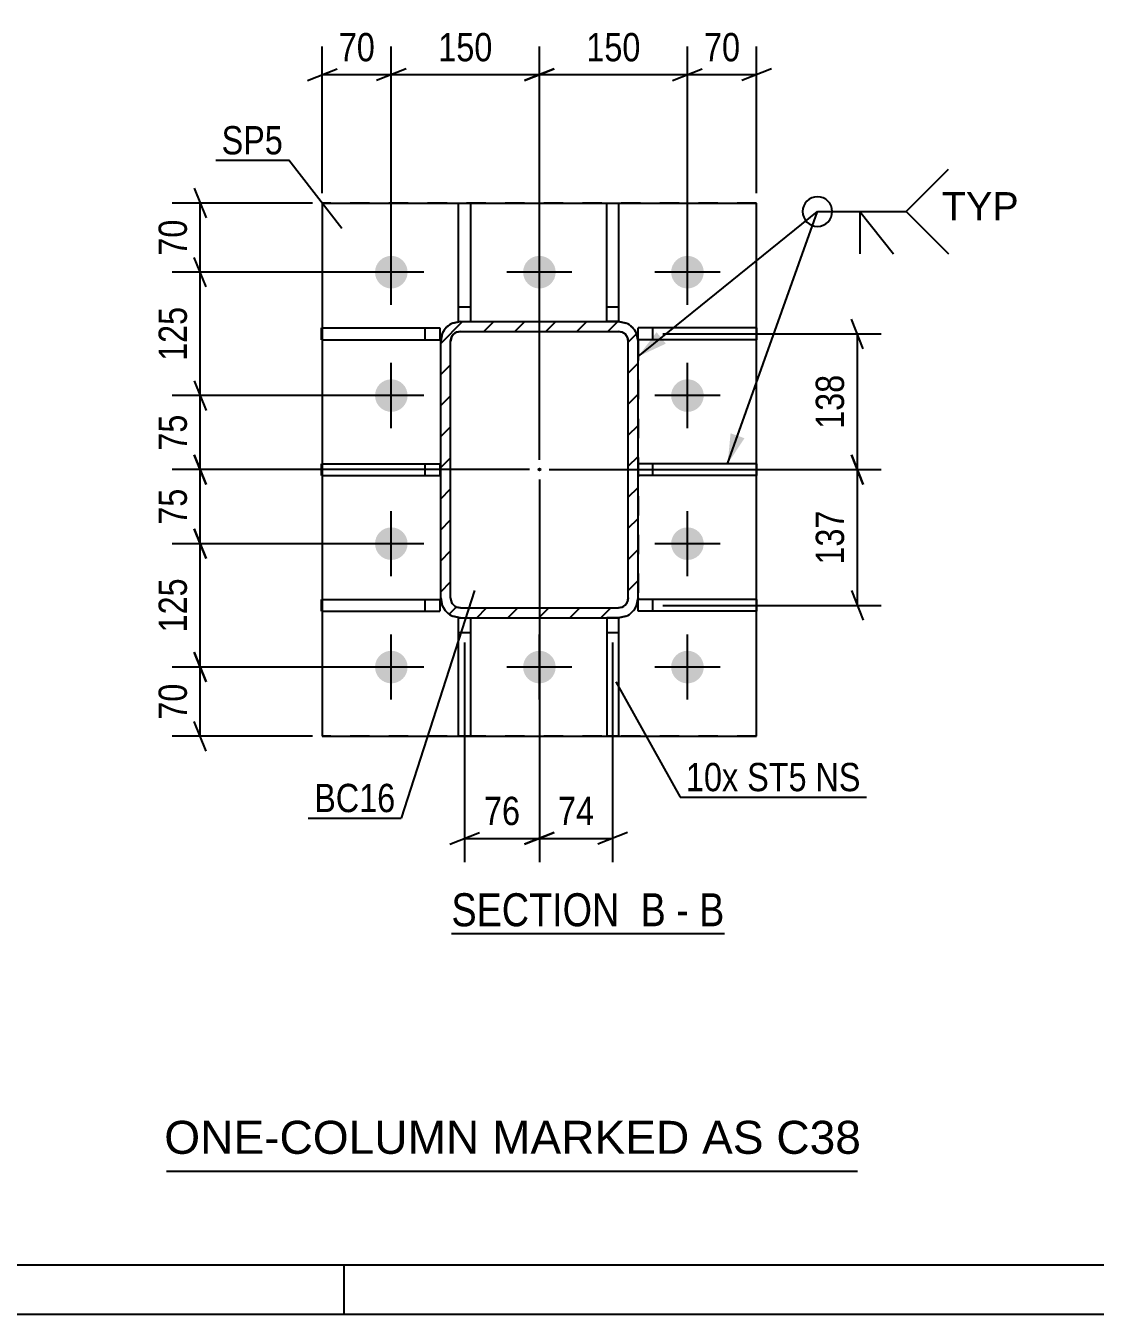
# Model space of a CAD drawing. Header units: millimetres. Extents: x -136 to 458, y -179 to 241.
# Drawn here: x 5.5 to 113.8, y -179.3 to -48.8 of the extents above; entities that cross this region are included whole.
import ezdxf

# ---------------------------------------------------------------- set-up
doc = ezdxf.new("R2010")
doc.units = ezdxf.units.MM
doc.linetypes.add('DXK_LINE_DOT2', pattern=[3.9198, 1.9599, -1.9599])
doc.linetypes.add('DXK_LINE_DOT3', pattern=[5.9187, 2.979, -0.9799, 0.9799, -0.9799])
doc.styles.add('Arial', font='ARIAL.TTF', dxfattribs={"height": 0.2})
doc.styles.add('Arial Narrow', font='ARIALN.TTF', dxfattribs={"height": 0.2})

# ---------------------------------------------------------------- blocks, each defined once
blk = doc.blocks.new('Unknown-284876647-1134')
at = {"color": 5, "linetype": 'Continuous'}
for p, q in [((-131.22, -174.31), (452.78, -174.31)), ((37.78, -179.31), (37.78, -174.31)), ((-136.22, -179.31), (457.78, -179.31))]:
    blk.add_line(p, q, dxfattribs=at)
blk = doc.blocks.new('Unknown-284876647-14 - 2985')
at = {"color": 6, "linetype": 'Continuous'}
blk.add_line((48.63, -140.76), (76.28, -140.76), dxfattribs=at)
at = {"color": 0, "linetype": 'Continuous'}
for points in [[(66.74, -140.01), (66.74, -136.51), (48.63, -136.51), (48.63, -140.01)], [(70.35, -140.01), (70.35, -136.51), (67.79, -136.51), (67.79, -140.01)], [(72.67, -140.01), (72.67, -136.51), (71.4, -136.51), (71.4, -140.01)], [(76.28, -140.01), (76.28, -136.51), (73.72, -136.51), (73.72, -140.01)]]:
    blk.add_wipeout(points, dxfattribs=at)
at = {"color": 7, "linetype": 'Continuous', "style": 'Arial Narrow'}
for s, p in [('SECTION ', (48.63, -140.01)), ('B', (67.79, -140.01)), ('B', (73.72, -140.01)), ('-', (71.4, -140.01))]:
    blk.add_text(s, height=3.34, dxfattribs=at).set_placement(p)
blk = doc.blocks.new('Part-284876647-3035 - 2985')
at = {"color": 2, "linetype": 'Continuous'}
for p, q in [((35.46, -108.11), (35.46, -106.91)), ((35.46, -106.91), (47.46, -106.91)), ((47.46, -106.91), (47.46, -108.11)), ((35.46, -108.11), (47.46, -108.11))]:
    blk.add_line(p, q, dxfattribs=at)
at = {"color": 7, "linetype": 'DXK_LINE_DOT2'}
blk.add_line((45.96, -108.11), (45.96, -106.91), dxfattribs=at)
blk = doc.blocks.new('Part-284876647-3010 - 2985')
at = {"color": 2, "linetype": 'Continuous'}
for p, q in [((49.36, -120.76), (49.36, -108.76)), ((49.36, -108.76), (49.54, -108.76)), ((50.56, -108.76), (50.56, -120.76)), ((50.56, -120.76), (49.36, -120.76))]:
    blk.add_line(p, q, dxfattribs=at)
at = {"color": 7, "linetype": 'DXK_LINE_DOT2'}
for p, q in [((49.54, -108.76), (50.56, -108.76)), ((49.36, -110.26), (50.56, -110.26))]:
    blk.add_line(p, q, dxfattribs=at)
blk = doc.blocks.new('Bolt-284876647-2994 - 2985')
at = {"linetype": 'Continuous'}
for points in [[(40.89, -73.76, -1), (44.19, -73.76, -1)], [(55.89, -73.76, -1), (59.19, -73.76, -1)], [(70.89, -73.76, -1), (74.19, -73.76, -1)], [(40.89, -86.26, -1), (44.19, -86.26, -1)], [(70.89, -86.26, -1), (74.19, -86.26, -1)], [(40.89, -101.26, -1), (44.19, -101.26, -1)], [(70.89, -101.26, -1), (74.19, -101.26, -1)], [(40.89, -113.76, -1), (44.19, -113.76, -1)], [(55.89, -113.76, -1), (59.19, -113.76, -1)], [(70.89, -113.76, -1), (74.19, -113.76, -1)]]:
    blk.add_hatch(color=1, dxfattribs=at).paths.add_polyline_path(points)
at = {"color": 1, "linetype": 'Continuous'}
for p, q in [((42.54, -77.06), (42.54, -70.46)), ((57.54, -77.06), (57.54, -70.46)), ((72.54, -77.06), (72.54, -70.46)), ((45.84, -73.76), (39.24, -73.76)), ((60.84, -73.76), (54.24, -73.76)), ((75.84, -73.76), (69.24, -73.76)), ((42.54, -89.56), (42.54, -82.96)), ((72.54, -89.56), (72.54, -82.96)), ((45.84, -86.26), (39.24, -86.26)), ((75.84, -86.26), (69.24, -86.26)), ((42.54, -104.56), (42.54, -97.96)), ((72.54, -104.56), (72.54, -97.96)), ((45.84, -101.26), (39.24, -101.26)), ((75.84, -101.26), (69.24, -101.26)), ((42.54, -117.06), (42.54, -110.46)), ((57.54, -117.06), (57.54, -110.46)), ((72.54, -117.06), (72.54, -110.46)), ((45.84, -113.76), (39.24, -113.76)), ((60.84, -113.76), (54.24, -113.76)), ((75.84, -113.76), (69.24, -113.76))]:
    blk.add_line(p, q, dxfattribs=at)
blk = doc.blocks.new('Part-284876647-3000 - 2985')
at = {"color": 2, "linetype": 'Continuous'}
for p, q in [((49.36, -78.76), (49.36, -66.76)), ((49.36, -66.76), (50.56, -66.76)), ((50.56, -66.76), (50.56, -78.76)), ((49.36, -78.76), (49.55, -78.76))]:
    blk.add_line(p, q, dxfattribs=at)
at = {"color": 7, "linetype": 'DXK_LINE_DOT2'}
for p, q in [((49.36, -77.26), (50.56, -77.26)), ((49.55, -78.76), (50.56, -78.76))]:
    blk.add_line(p, q, dxfattribs=at)
blk = doc.blocks.new('Part-284876647-3005 - 2985')
at = {"color": 2, "linetype": 'Continuous'}
for p, q in [((64.36, -78.76), (64.36, -66.76)), ((64.36, -66.76), (65.56, -66.76)), ((65.56, -66.76), (65.56, -78.76)), ((65.56, -78.76), (65.54, -78.76))]:
    blk.add_line(p, q, dxfattribs=at)
at = {"color": 7, "linetype": 'DXK_LINE_DOT2'}
for p, q in [((64.36, -77.26), (65.56, -77.26)), ((65.56, -78.76), (64.36, -78.76))]:
    blk.add_line(p, q, dxfattribs=at)
blk = doc.blocks.new('Part-284876647-3015 - 2985')
at = {"color": 2, "linetype": 'Continuous'}
for p, q in [((64.36, -108.76), (64.36, -120.76)), ((65.55, -108.76), (65.56, -108.76)), ((65.56, -108.76), (65.56, -120.76)), ((65.56, -120.76), (64.36, -120.76))]:
    blk.add_line(p, q, dxfattribs=at)
at = {"color": 7, "linetype": 'DXK_LINE_DOT2'}
for p, q in [((65.56, -108.76), (64.36, -108.76)), ((64.36, -110.26), (65.56, -110.26))]:
    blk.add_line(p, q, dxfattribs=at)
blk = doc.blocks.new('Part-284876647-3020 - 2985')
at = {"color": 2, "linetype": 'Continuous'}
for p, q in [((79.54, -106.91), (67.54, -106.91)), ((67.54, -108.11), (67.54, -106.91)), ((79.54, -106.91), (79.54, -108.11)), ((79.54, -108.11), (67.54, -108.11))]:
    blk.add_line(p, q, dxfattribs=at)
at = {"color": 7, "linetype": 'DXK_LINE_DOT2'}
blk.add_line((69.04, -108.11), (69.04, -106.91), dxfattribs=at)
blk = doc.blocks.new('Part-284876647-3025 - 2985')
at = {"color": 2, "linetype": 'Continuous'}
for p, q in [((79.54, -79.41), (67.54, -79.41)), ((67.54, -80.61), (67.54, -79.41)), ((79.54, -79.41), (79.54, -80.61)), ((79.54, -80.61), (67.54, -80.61))]:
    blk.add_line(p, q, dxfattribs=at)
at = {"color": 7, "linetype": 'DXK_LINE_DOT2'}
blk.add_line((69.04, -80.61), (69.04, -79.41), dxfattribs=at)
blk = doc.blocks.new('Part-284876647-3030 - 2985')
at = {"color": 2, "linetype": 'Continuous'}
for p, q in [((79.54, -93.16), (67.54, -93.16)), ((79.54, -93.16), (79.54, -94.36)), ((79.54, -94.36), (67.54, -94.36))]:
    blk.add_line(p, q, dxfattribs=at)
at = {"color": 7, "linetype": 'DXK_LINE_DOT2'}
for p, q in [((67.54, -93.16), (67.54, -94.36)), ((69.04, -94.36), (69.04, -93.16))]:
    blk.add_line(p, q, dxfattribs=at)
blk = doc.blocks.new('Part-284876647-3040 - 2985')
at = {"color": 2, "linetype": 'Continuous'}
for p, q in [((35.46, -80.61), (35.46, -79.41)), ((35.46, -79.41), (47.46, -79.41)), ((47.46, -79.41), (47.46, -80.61)), ((35.46, -80.61), (47.46, -80.61))]:
    blk.add_line(p, q, dxfattribs=at)
at = {"color": 7, "linetype": 'DXK_LINE_DOT2'}
blk.add_line((45.96, -80.61), (45.96, -79.41), dxfattribs=at)
blk = doc.blocks.new('Part-284876647-3045 - 2985')
at = {"color": 2, "linetype": 'Continuous'}
for p, q in [((35.46, -94.36), (35.46, -93.16)), ((35.46, -93.16), (47.46, -93.16)), ((47.46, -93.16), (47.46, -94.36)), ((35.46, -94.36), (47.46, -94.36))]:
    blk.add_line(p, q, dxfattribs=at)
at = {"color": 7, "linetype": 'DXK_LINE_DOT2'}
blk.add_line((45.96, -94.36), (45.96, -93.16), dxfattribs=at)
blk = doc.blocks.new('Part-284876647-3062 - 2985')
at = {"linetype": 'Continuous'}
h = blk.add_hatch(dxfattribs=at)
h.set_pattern_fill('', scale=0.7, style=0, pattern_type=0)
h.set_pattern_definition([(45, (67.392, -79.9927), (-1.57154, 1.57154), [])])
h.paths.add_polyline_path([(67.54, -80.76), (67.39, -79.99), (66.96, -79.34), (66.31, -78.91), (65.54, -78.76), (49.54, -78.76), (48.78, -78.91), (48.13, -79.34), (47.7, -79.99), (47.54, -80.76), (47.54, -106.76), (47.7, -107.52), (48.13, -108.17), (48.78, -108.61), (49.54, -108.76), (65.54, -108.76), (66.31, -108.61), (66.96, -108.17), (67.39, -107.52), (67.54, -106.76)])
h.paths.add_polyline_path([(66.47, -107.14), (66.25, -107.47), (65.93, -107.68), (65.54, -107.76), (49.54, -107.76), (49.16, -107.68), (48.84, -107.47), (48.62, -107.14), (48.54, -106.76), (48.54, -80.76), (48.62, -80.38), (48.84, -80.05), (49.16, -79.83), (49.54, -79.76), (65.54, -79.76), (65.93, -79.83), (66.25, -80.05), (66.47, -80.38), (66.54, -80.76), (66.54, -106.76)])
blk.add_hatch(color=246, dxfattribs=at).paths.add_polyline_path([(57.54, -93.86, -1), (57.54, -93.66, -1)])
at = {"color": 7, "linetype": 'DXK_LINE_DOT2'}
for p, q in [((48.78, -78.91), (49.54, -78.76)), ((49.54, -78.76), (65.54, -78.76)), ((65.54, -78.76), (66.31, -78.91)), ((47.54, -80.76), (47.7, -79.99)), ((47.54, -106.76), (47.54, -80.76)), ((48.62, -80.38), (48.54, -80.76)), ((48.54, -106.76), (48.54, -80.76)), ((49.54, -79.76), (49.16, -79.83)), ((49.54, -79.76), (65.54, -79.76)), ((65.93, -79.83), (65.54, -79.76)), ((66.54, -80.76), (66.47, -80.38)), ((66.54, -106.76), (66.54, -80.76)), ((67.39, -79.99), (67.54, -80.76)), ((67.54, -80.76), (67.54, -106.76)), ((47.7, -107.52), (47.54, -106.76)), ((48.54, -106.76), (48.62, -107.14)), ((66.47, -107.14), (66.54, -106.76)), ((67.54, -106.76), (67.39, -107.52)), ((49.16, -107.68), (49.54, -107.76)), ((49.54, -107.76), (65.54, -107.76)), ((65.54, -107.76), (65.93, -107.68)), ((49.54, -108.76), (48.78, -108.61)), ((49.54, -108.76), (65.54, -108.76)), ((66.31, -108.61), (65.54, -108.76))]:
    blk.add_line(p, q, dxfattribs=at)
at = {"color": 2, "linetype": 'Continuous'}
for p, q in [((49.54, -78.76), (48.78, -78.91)), ((49.54, -78.76), (65.54, -78.76)), ((66.31, -78.91), (65.54, -78.76)), ((47.7, -79.99), (47.54, -80.76)), ((47.54, -106.76), (47.54, -80.76)), ((48.54, -80.76), (48.62, -80.38)), ((48.54, -106.76), (48.54, -80.76)), ((49.16, -79.83), (49.54, -79.76)), ((49.54, -79.76), (65.54, -79.76)), ((65.54, -79.76), (65.93, -79.83)), ((66.47, -80.38), (66.54, -80.76)), ((66.54, -106.76), (66.54, -80.76)), ((67.54, -80.76), (67.39, -79.99)), ((67.54, -106.76), (67.54, -80.76)), ((47.54, -106.76), (47.7, -107.52)), ((48.62, -107.14), (48.54, -106.76)), ((66.54, -106.76), (66.47, -107.14)), ((67.39, -107.52), (67.54, -106.76)), ((49.54, -107.76), (49.16, -107.68)), ((49.54, -107.76), (65.54, -107.76)), ((65.93, -107.68), (65.54, -107.76)), ((48.78, -108.61), (49.54, -108.76)), ((49.54, -108.76), (65.54, -108.76)), ((65.54, -108.76), (66.31, -108.61))]:
    blk.add_line(p, q, dxfattribs=at)
at = {"color": 7, "linetype": 'DXK_LINE_DOT3'}
blk.add_line((57.54, -93.76), (57.54, -93.76), dxfattribs=at)
at = {"color": 246, "linetype": 'DXK_LINE_DOT2'}
blk.add_line((57.54, -93.76), (57.54, -93.76), dxfattribs=at)
at = {"color": 246, "linetype": 'Continuous'}
blk.add_circle((57.54, -93.76), 0.1, dxfattribs=at)
at = {"color": 7, "linetype": 'DXK_LINE_DOT2'}
for centre, radius, start, end in [((49.54, -80.76), 2, 112.5, 157.5), ((65.54, -80.76), 2, 22.5, 67.5), ((49.54, -80.76), 1, 112.5, 157.5), ((65.54, -80.76), 1, 22.5, 67.5), ((49.54, -106.76), 2, 202.5, 247.5), ((49.54, -106.76), 1, 202.5, 247.5), ((65.54, -106.76), 1, 292.5, 337.5), ((65.54, -106.76), 2, 292.5, 337.5)]:
    blk.add_arc(centre, radius, start, end, dxfattribs=at)
at = {"color": 2, "linetype": 'Continuous'}
for centre, radius, start, end in [((49.54, -80.76), 2, 112.5, 157.5), ((65.54, -80.76), 2, 22.5, 67.5), ((49.54, -80.76), 1, 112.5, 157.5), ((65.54, -80.76), 1, 22.5, 67.5), ((49.54, -106.76), 2, 202.5, 247.5), ((49.54, -106.76), 1, 202.5, 247.5), ((65.54, -106.76), 1, 292.5, 337.5), ((65.54, -106.76), 2, 292.5, 337.5)]:
    blk.add_arc(centre, radius, start, end, dxfattribs=at)
blk = doc.blocks.new('Part-284876647-3083 - 2985')
at = {"color": 2, "linetype": 'Continuous'}
for p, q in [((35.54, -66.76), (35.54, -79.41)), ((35.54, -66.76), (79.54, -66.76)), ((79.54, -120.76), (79.54, -66.76)), ((35.54, -80.61), (35.54, -93.16)), ((35.54, -94.36), (35.54, -106.91)), ((35.54, -108.11), (35.54, -120.76)), ((35.54, -120.76), (79.54, -120.76))]:
    blk.add_line(p, q, dxfattribs=at)
at = {"color": 7, "linetype": 'DXK_LINE_DOT2'}
for p, q in [((79.54, -66.76), (35.54, -66.76)), ((35.54, -79.41), (35.54, -80.61)), ((35.54, -93.16), (35.54, -94.36)), ((35.54, -106.91), (35.54, -108.11)), ((79.54, -120.76), (35.54, -120.76))]:
    blk.add_line(p, q, dxfattribs=at)
blk = doc.blocks.new('StraightDimension-284876647-3274 - 2985')
at = {"color": 7, "linetype": 'Continuous'}
for p, q in [((90.35, -95.26), (89.15, -92.26)), ((58.54, -93.76), (92.15, -93.76)), ((89.75, -107.51), (89.75, -93.76)), ((89.15, -106.01), (90.35, -109.01)), ((70.04, -107.51), (92.15, -107.51))]:
    blk.add_line(p, q, dxfattribs=at)
at = {"color": 0}
blk.add_wipeout([(89, -97.29), (84.8, -97.29), (84.8, -103.98), (89, -103.98)], dxfattribs=at)
at = {"color": 3, "style": 'Arial Narrow'}
blk.add_text('137', height=2.863, rotation=90.0002, dxfattribs=at).set_placement((88.4, -103.38))
blk = doc.blocks.new('StraightDimension-284876647-6568 - 2985')
at = {"color": 7, "linetype": 'Continuous'}
for p, q in [((22.58, -84.76), (23.78, -87.76)), ((41.54, -86.26), (20.33, -86.26)), ((23.18, -93.76), (23.18, -86.26)), ((23.78, -95.26), (22.58, -92.26)), ((56.54, -93.76), (20.33, -93.76))]:
    blk.add_line(p, q, dxfattribs=at)
at = {"color": 0}
blk.add_wipeout([(22.43, -87.58), (18.23, -87.58), (18.23, -92.44), (22.43, -92.44)], dxfattribs=at)
at = {"color": 3, "style": 'Arial Narrow'}
blk.add_text('75', height=2.863, rotation=90.0002, dxfattribs=at).set_placement((21.83, -91.84))
blk = doc.blocks.new('StraightDimension-284876647-3267 - 2985')
at = {"color": 7, "linetype": 'Continuous'}
for p, q in [((90.35, -81.51), (89.15, -78.51)), ((70.04, -80.01), (92.15, -80.01)), ((89.75, -93.76), (89.75, -80.01)), ((89.15, -92.26), (90.35, -95.26)), ((58.54, -93.76), (92.15, -93.76))]:
    blk.add_line(p, q, dxfattribs=at)
at = {"color": 0}
blk.add_wipeout([(89, -83.54), (84.8, -83.54), (84.8, -90.23), (89, -90.23)], dxfattribs=at)
at = {"color": 3, "style": 'Arial Narrow'}
blk.add_text('138', height=2.863, rotation=90.0002, dxfattribs=at).set_placement((88.4, -89.63))
blk = doc.blocks.new('StraightDimension-284876647-3139 - 2985')
at = {"color": 7, "linetype": 'Continuous'}
for p, q in [((72.54, -72.76), (72.54, -50.9)), ((79.54, -65.76), (79.54, -50.9)), ((71.04, -54.35), (74.04, -53.15)), ((81.04, -53.15), (78.04, -54.35)), ((72.54, -53.75), (79.54, -53.75))]:
    blk.add_line(p, q, dxfattribs=at)
at = {"color": 0}
blk.add_wipeout([(78.47, -53), (78.47, -48.8), (73.62, -48.8), (73.62, -53)], dxfattribs=at)
at = {"color": 3, "style": 'Arial Narrow'}
blk.add_text('70', height=2.863, dxfattribs=at).set_placement((74.22, -52.4))
blk = doc.blocks.new('StraightDimension-284876647-3149 - 2985')
at = {"color": 7, "linetype": 'Continuous'}
for p, q in [((57.54, -92.76), (57.54, -50.9)), ((72.54, -72.76), (72.54, -50.9)), ((59.04, -53.15), (56.04, -54.35)), ((71.04, -54.35), (74.04, -53.15)), ((57.54, -53.75), (72.54, -53.75))]:
    blk.add_line(p, q, dxfattribs=at)
at = {"color": 0}
blk.add_wipeout([(68.39, -53), (68.39, -48.8), (61.7, -48.8), (61.7, -53)], dxfattribs=at)
at = {"color": 3, "style": 'Arial Narrow'}
blk.add_text('150', height=2.863, dxfattribs=at).set_placement((62.3, -52.4))
blk = doc.blocks.new('StraightDimension-284876647-6570 - 2985')
at = {"color": 7, "linetype": 'Continuous'}
for p, q in [((22.58, -99.76), (23.78, -102.76)), ((41.54, -101.26), (20.33, -101.26)), ((23.18, -113.76), (23.18, -101.26)), ((23.78, -115.26), (22.58, -112.26)), ((41.54, -113.76), (20.33, -113.76))]:
    blk.add_line(p, q, dxfattribs=at)
at = {"color": 0}
blk.add_wipeout([(22.43, -104.17), (18.23, -104.17), (18.23, -110.85), (22.43, -110.85)], dxfattribs=at)
at = {"color": 3, "style": 'Arial Narrow'}
blk.add_text('125', height=2.863, rotation=90.0002, dxfattribs=at).set_placement((21.83, -110.25))
blk = doc.blocks.new('StraightDimension-284876647-3129 - 2985')
at = {"color": 7, "linetype": 'Continuous'}
for p, q in [((35.54, -65.76), (35.54, -50.9)), ((42.54, -72.76), (42.54, -50.9)), ((34.04, -54.35), (37.04, -53.15)), ((44.04, -53.15), (41.04, -54.35)), ((35.54, -53.75), (42.54, -53.75))]:
    blk.add_line(p, q, dxfattribs=at)
at = {"color": 0}
blk.add_wipeout([(41.47, -53), (41.47, -48.8), (36.62, -48.8), (36.62, -53)], dxfattribs=at)
at = {"color": 3, "style": 'Arial Narrow'}
blk.add_text('70', height=2.863, dxfattribs=at).set_placement((37.22, -52.4))
blk = doc.blocks.new('StraightDimension-284876647-3160 - 2985')
at = {"color": 7, "linetype": 'Continuous'}
for p, q in [((42.54, -72.76), (42.54, -50.9)), ((57.54, -92.76), (57.54, -50.9)), ((44.04, -53.15), (41.04, -54.35)), ((56.04, -54.35), (59.04, -53.15)), ((42.54, -53.75), (57.54, -53.75))]:
    blk.add_line(p, q, dxfattribs=at)
at = {"color": 0}
blk.add_wipeout([(53.39, -53), (53.39, -48.8), (46.7, -48.8), (46.7, -53)], dxfattribs=at)
at = {"color": 3, "style": 'Arial Narrow'}
blk.add_text('150', height=2.863, dxfattribs=at).set_placement((47.3, -52.4))
blk = doc.blocks.new('StraightDimension-284876647-3252 - 2985')
at = {"color": 7, "linetype": 'Continuous'}
for p, q in [((57.54, -94.76), (57.54, -133.51)), ((64.96, -111.26), (64.96, -133.51)), ((56.04, -131.71), (59.04, -130.51)), ((57.54, -131.11), (64.96, -131.11)), ((66.46, -130.51), (63.46, -131.71))]:
    blk.add_line(p, q, dxfattribs=at)
at = {"color": 0}
blk.add_wipeout([(63.68, -130.36), (63.68, -126.16), (58.83, -126.16), (58.83, -130.36)], dxfattribs=at)
at = {"color": 3, "style": 'Arial Narrow'}
blk.add_text('74', height=2.863, dxfattribs=at).set_placement((59.43, -129.76))
blk = doc.blocks.new('StraightDimension-284876647-3259 - 2985')
at = {"color": 7, "linetype": 'Continuous'}
for p, q in [((57.54, -94.76), (57.54, -133.51)), ((49.96, -111.26), (49.96, -133.51)), ((48.46, -131.71), (51.46, -130.51)), ((49.96, -131.11), (57.54, -131.11)), ((59.04, -130.51), (56.04, -131.71))]:
    blk.add_line(p, q, dxfattribs=at)
at = {"color": 0}
blk.add_wipeout([(56.18, -130.36), (56.18, -126.16), (51.33, -126.16), (51.33, -130.36)], dxfattribs=at)
at = {"color": 3, "style": 'Arial Narrow'}
blk.add_text('76', height=2.863, dxfattribs=at).set_placement((51.93, -129.76))
blk = doc.blocks.new('StraightDimension-284876647-6566 - 2985')
at = {"color": 7, "linetype": 'Continuous'}
for p, q in [((22.58, -65.26), (23.78, -68.26)), ((34.54, -66.76), (20.33, -66.76)), ((23.18, -73.76), (23.18, -66.76)), ((23.78, -75.26), (22.58, -72.26)), ((41.54, -73.76), (20.33, -73.76))]:
    blk.add_line(p, q, dxfattribs=at)
at = {"color": 0}
blk.add_wipeout([(22.43, -67.83), (18.23, -67.83), (18.23, -72.69), (22.43, -72.69)], dxfattribs=at)
at = {"color": 3, "style": 'Arial Narrow'}
blk.add_text('70', height=2.863, rotation=90.0002, dxfattribs=at).set_placement((21.83, -72.09))
blk = doc.blocks.new('StraightDimension-284876647-6567 - 2985')
at = {"color": 7, "linetype": 'Continuous'}
for p, q in [((23.78, -75.26), (22.58, -72.26)), ((41.54, -73.76), (20.33, -73.76)), ((23.18, -86.26), (23.18, -73.76)), ((22.58, -84.76), (23.78, -87.76)), ((41.54, -86.26), (20.33, -86.26))]:
    blk.add_line(p, q, dxfattribs=at)
at = {"color": 0}
blk.add_wipeout([(22.43, -76.67), (18.23, -76.67), (18.23, -83.35), (22.43, -83.35)], dxfattribs=at)
at = {"color": 3, "style": 'Arial Narrow'}
blk.add_text('125', height=2.863, rotation=90.0002, dxfattribs=at).set_placement((21.83, -82.75))
blk = doc.blocks.new('StraightDimension-284876647-6569 - 2985')
at = {"color": 7, "linetype": 'Continuous'}
for p, q in [((22.58, -92.26), (23.78, -95.26)), ((56.54, -93.76), (20.33, -93.76)), ((23.18, -101.26), (23.18, -93.76)), ((23.78, -102.76), (22.58, -99.76)), ((41.54, -101.26), (20.33, -101.26))]:
    blk.add_line(p, q, dxfattribs=at)
at = {"color": 0}
blk.add_wipeout([(22.43, -95.08), (18.23, -95.08), (18.23, -99.94), (22.43, -99.94)], dxfattribs=at)
at = {"color": 3, "style": 'Arial Narrow'}
blk.add_text('75', height=2.863, rotation=90.0002, dxfattribs=at).set_placement((21.83, -99.34))
blk = doc.blocks.new('StraightDimension-284876647-6571 - 2985')
at = {"color": 7, "linetype": 'Continuous'}
for p, q in [((22.58, -112.26), (23.78, -115.26)), ((41.54, -113.76), (20.33, -113.76)), ((23.18, -120.76), (23.18, -113.76)), ((23.78, -122.26), (22.58, -119.26)), ((34.54, -120.76), (20.33, -120.76))]:
    blk.add_line(p, q, dxfattribs=at)
at = {"color": 0}
blk.add_wipeout([(22.43, -114.83), (18.23, -114.83), (18.23, -119.69), (22.43, -119.69)], dxfattribs=at)
at = {"color": 3, "style": 'Arial Narrow'}
blk.add_text('70', height=2.863, rotation=90.0002, dxfattribs=at).set_placement((21.83, -119.09))
blk = doc.blocks.new('Unknown-284876647-6979')
at = {"color": 7, "linetype": 'Continuous'}
blk.add_line((19.78, -164.81), (89.78, -164.81), dxfattribs=at)
at = {"color": 7, "style": 'Arial'}
blk.add_text('ONE-COLUMN MARKED AS C38', height=3.3428, dxfattribs=at).set_placement((19.54, -163.06))
blk = doc.blocks.new('Mark-284876647-3058 - 2985')
at = {"color": 0}
blk.add_wipeout([(42.95, -128.45), (42.95, -125.45), (34.73, -125.45), (34.73, -128.45)], dxfattribs=at)
blk.add_wipeout([(42.95, -128.45), (42.95, -125.45), (34.73, -125.45), (34.73, -128.45)], dxfattribs=at)
at = {"color": 30, "linetype": 'Continuous'}
for p in [(50.96, -106.01), (34.13, -129.05)]:
    blk.add_line(p, (43.55, -129.05), dxfattribs=at)
at = {"color": 3, "style": 'Arial Narrow'}
blk.add_text('BC16', height=2.863, dxfattribs=at).set_placement((34.73, -128.45))
blk = doc.blocks.new('Mark-284876647-3079 - 2985')
at = {"color": 0}
blk.add_wipeout([(31.56, -61.83), (31.56, -58.83), (25.35, -58.83), (25.35, -61.83)], dxfattribs=at)
blk.add_wipeout([(31.56, -61.83), (31.56, -58.83), (25.35, -58.83), (25.35, -61.83)], dxfattribs=at)
at = {"color": 30, "linetype": 'Continuous'}
for p in [(24.75, -62.43), (37.52, -69.35)]:
    blk.add_line(p, (32.16, -62.43), dxfattribs=at)
at = {"color": 3, "style": 'Arial Narrow'}
blk.add_text('SP5', height=2.863, dxfattribs=at).set_placement((25.35, -61.83))
blk = doc.blocks.new('WeldMark-284876647-3281 - 2985')
at = {"linetype": 'Continuous'}
for points in [[(70.35, -81), (67.54, -82.31), (69.41, -79.84)], [(78.32, -90.58), (76.61, -93.16), (76.91, -90.08)]]:
    blk.add_hatch(color=30, dxfattribs=at).paths.add_polyline_path(points)
at = {"color": 30, "linetype": 'Continuous'}
for p, q in [((67.54, -82.31), (85.71, -67.62)), ((76.61, -93.16), (85.71, -67.62)), ((85.71, -67.62), (94.71, -67.62))]:
    blk.add_line(p, q, dxfattribs=at)
at = {"color": 3, "linetype": 'Continuous'}
for q in [(93.42, -71.9), (89.99, -71.9)]:
    blk.add_line((89.99, -67.62), q, dxfattribs=at)
for start, end in [(90, 270), (270, 90)]:
    blk.add_arc((85.71, -67.62), 1.5, start, end, dxfattribs=at)
at = {"color": 0, "linetype": 'Continuous'}
blk.add_wipeout([(106.08, -68.52), (106.08, -65.52), (98.31, -65.52), (98.31, -68.52)], dxfattribs=at)
blk.add_wipeout([(106.08, -68.52), (106.08, -65.52), (98.31, -65.52), (98.31, -68.52)], dxfattribs=at)
at = {"color": 3, "linetype": 'Continuous'}
for q in [(98.99, -63.33), (98.99, -71.9)]:
    blk.add_line((94.71, -67.62), q, dxfattribs=at)
at = {"color": 3, "linetype": 'Continuous', "style": 'Arial'}
blk.add_text('TYP', height=2.865, dxfattribs=at).set_placement((98.31, -68.52))
blk = doc.blocks.new('MarkSet-284876647-3330 - 2985')
at = {"color": 0}
for points in [[(77.69, -126.33), (77.69, -123.33), (72.39, -123.33), (72.39, -126.33)], [(84.61, -126.33), (84.61, -123.33), (78.59, -123.33), (78.59, -126.33)], [(90.08, -126.33), (90.08, -123.33), (85.51, -123.33), (85.51, -126.33)]]:
    blk.add_wipeout(points, dxfattribs=at)
for points in [[(77.69, -126.33), (77.69, -123.33), (72.39, -123.33), (72.39, -126.33)], [(84.61, -126.33), (84.61, -123.33), (78.59, -123.33), (78.59, -126.33)], [(90.08, -126.33), (90.08, -123.33), (85.51, -123.33), (85.51, -126.33)]]:
    blk.add_wipeout(points, dxfattribs=at)
at = {"color": 30, "linetype": 'Continuous'}
for p, q in [((65.27, -115.24), (71.79, -126.93)), ((71.79, -126.93), (90.68, -126.93))]:
    blk.add_line(p, q, dxfattribs=at)
at = {"color": 3, "style": 'Arial Narrow'}
for s, p in [('10x', (72.39, -126.33)), ('ST5', (78.59, -126.33)), ('NS', (85.51, -126.33))]:
    blk.add_text(s, height=2.863, dxfattribs=at).set_placement(p)

msp = doc.modelspace()

# ---------------------------------------------------------------- block references
for name in ['Unknown-284876647-1134', 'Part-284876647-3083 - 2985', 'Part-284876647-3000 - 2985', 'Part-284876647-3005 - 2985', 'Bolt-284876647-2994 - 2985', 'Part-284876647-3040 - 2985', 'Part-284876647-3062 - 2985', 'Part-284876647-3025 - 2985', 'Part-284876647-3045 - 2985', 'Part-284876647-3030 - 2985', 'Part-284876647-3035 - 2985', 'Part-284876647-3020 - 2985', 'Part-284876647-3010 - 2985', 'Part-284876647-3015 - 2985', 'Unknown-284876647-6979']:
    msp.add_blockref(name, (0, 0))

# ---------------------------------------------------------------- next in the draw order: block references
for name in ['StraightDimension-284876647-3129 - 2985', 'StraightDimension-284876647-3139 - 2985', 'StraightDimension-284876647-6568 - 2985', 'StraightDimension-284876647-3274 - 2985', 'StraightDimension-284876647-6570 - 2985', 'Unknown-284876647-14 - 2985']:
    msp.add_blockref(name, (0, 0))

# ---------------------------------------------------------------- next in the draw order: block references
for name in ['StraightDimension-284876647-3267 - 2985', 'StraightDimension-284876647-6571 - 2985']:
    msp.add_blockref(name, (0, 0))

# ---------------------------------------------------------------- next in the draw order: block references
for name in ['StraightDimension-284876647-3149 - 2985', 'StraightDimension-284876647-3252 - 2985']:
    msp.add_blockref(name, (0, 0))

# ---------------------------------------------------------------- next in the draw order: block references
for name in ['StraightDimension-284876647-3160 - 2985', 'WeldMark-284876647-3281 - 2985', 'StraightDimension-284876647-3259 - 2985', 'MarkSet-284876647-3330 - 2985']:
    msp.add_blockref(name, (0, 0))

# ---------------------------------------------------------------- next in the draw order: block references
for name in ['StraightDimension-284876647-6566 - 2985', 'StraightDimension-284876647-6569 - 2985', 'Mark-284876647-3058 - 2985']:
    msp.add_blockref(name, (0, 0))

# ---------------------------------------------------------------- next in the draw order: block references
for name in ['Mark-284876647-3079 - 2985', 'StraightDimension-284876647-6567 - 2985']:
    msp.add_blockref(name, (0, 0))

doc.saveas('drawing.dxf')
